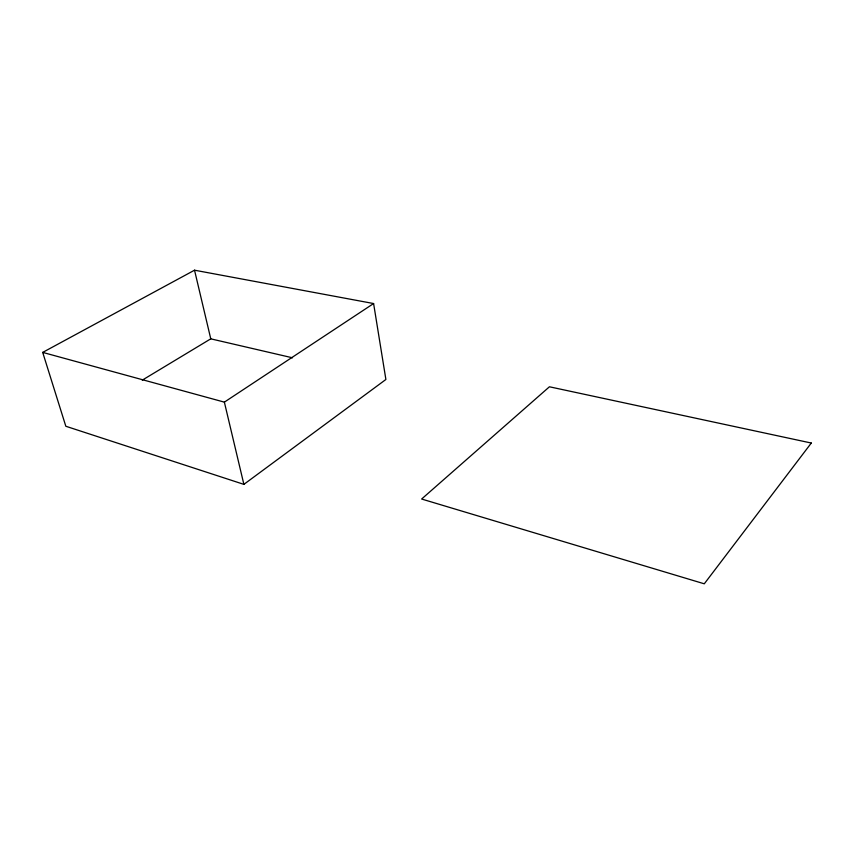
<?xml version="1.0" encoding="UTF-8"?>
<svg xmlns="http://www.w3.org/2000/svg" width="854" height="854" viewBox="0 0 854 854"><rect width="100%" height="100%" fill="white"/><g stroke="black" fill="none" stroke-linecap="round" stroke-linejoin="round"><path stroke-width="1.28" d="M243.881 484.367L385.891 379.486L373.604 303.544L194.531 270.195L42.7 352.403L65.822 426.253L243.881 484.367L224.367 402.138L42.7 352.403M224.367 402.138L373.604 303.544M142.287 380.137L210.767 338.835L292.495 357.805M194.531 270.195L210.767 338.835M811.3 443.034L704.283 583.805L421.63 499.024L549.432 386.787L811.3 443.034"/></g></svg>
